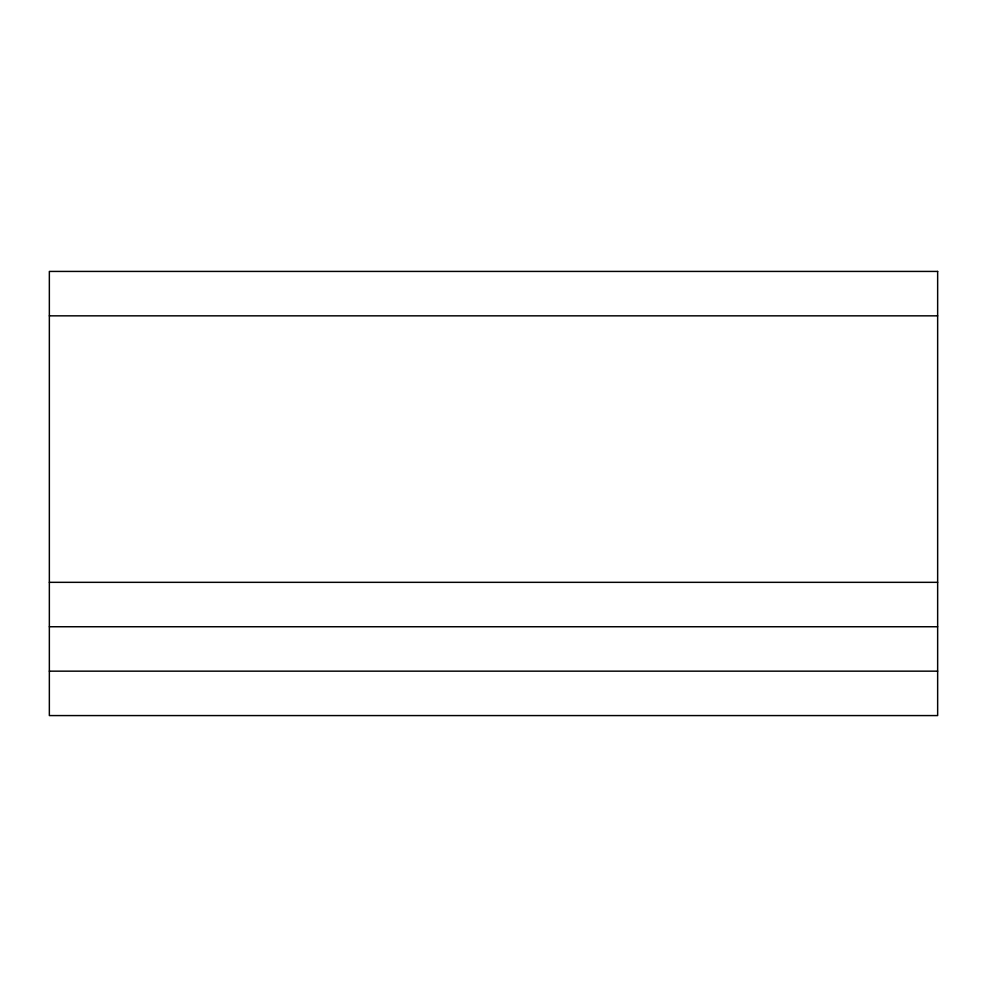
<?xml version="1.0" encoding="UTF-8"?>
<svg xmlns="http://www.w3.org/2000/svg" width="987" height="987" viewBox="0 0 987 987"><rect width="100%" height="100%" fill="white"/><g stroke="black" fill="none" stroke-linecap="round" stroke-linejoin="round"><path stroke-width="1.48" d="M49.35 315.84L937.65 315.84M49.35 582.33L937.65 582.33M49.35 626.745L937.65 626.745M49.35 671.16L937.65 671.16M937.65 271.425L49.35 271.425L49.35 715.575L937.65 715.575L937.65 271.425"/></g></svg>
